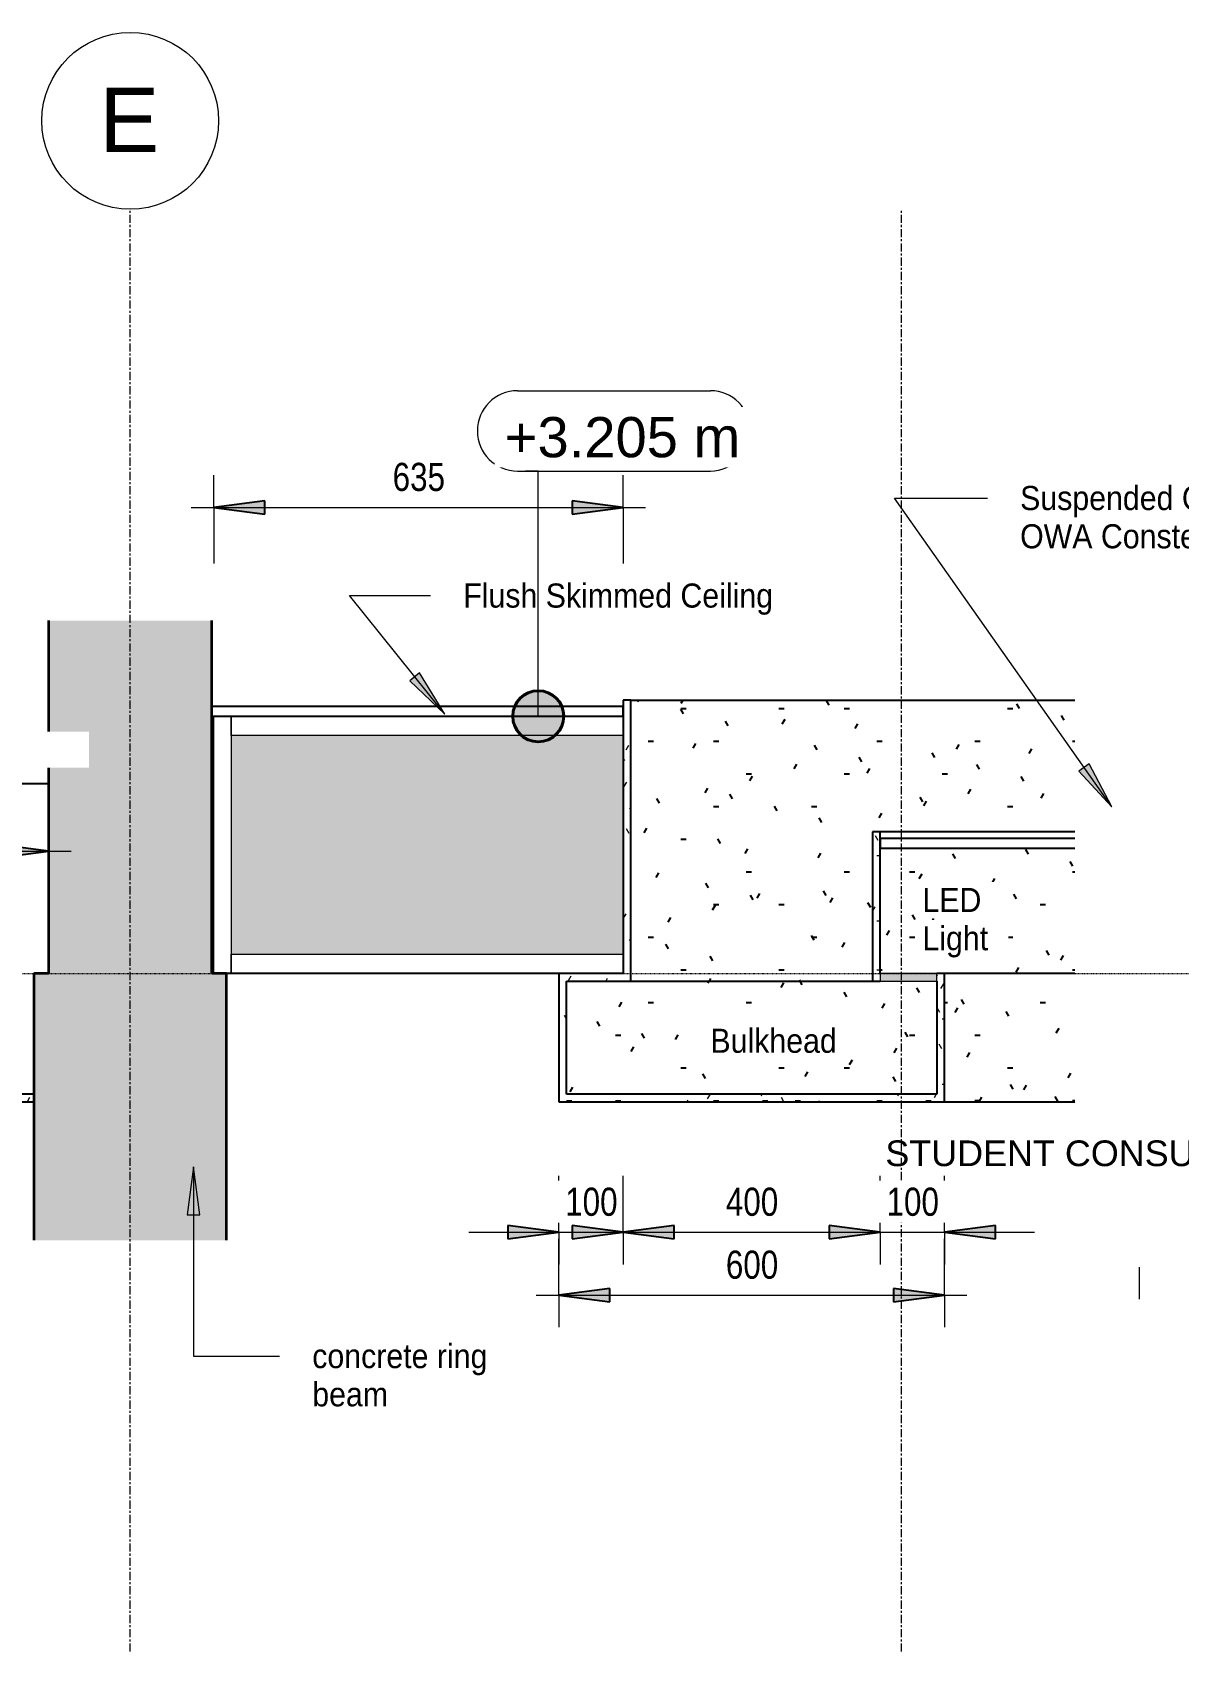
# Model space of a CAD drawing. Header units: millimetres. Extents: x 2814 to 112404, y -27229 to 26301.
# Drawn here: x 90222 to 92005, y 1750 to 4269 of the extents above; entities that cross this region are included whole.
import ezdxf

# ---------------------------------------------------------------- set-up
doc = ezdxf.new("R2010")
doc.units = ezdxf.units.MM
doc.linetypes.add('1000 Dashed', pattern=[2, 1, -1])
doc.linetypes.add('Grid Line', pattern=[22.225, 12.7, -3.175, 3.175, -3.175])
for name, color, linetype, lineweight in [('A-ANNO-DIMS', 211, 'Continuous', 5), ('A-ANNO-DIMS-25', 211, 'Continuous', 5), ('A-AREA-IDEN', 2, 'Continuous', 5), ('A-CLNG', 13, 'Continuous', 9), ('A-CLNG-PATT', 13, 'Continuous', 9), ('A-DETL-GENF', 92, 'Continuous', 5), ('A-DETL-THIN', 151, 'Continuous', 5), ('A-FLOR-LEVL', 51, 'Continuous', 5), ('A-GLAZ-CURT', 52, 'Continuous', 5), ('A-GLAZ-CWMG', 51, 'Continuous', 5), ('A-WALL-PATT', 111, 'Continuous', 9), ('G-ANNO-DIMS', 111, 'Continuous', 5), ('G-ANNO-TEXT', 231, 'Continuous', 5), ('I-WALL', 2, 'Continuous', 9), ('S-COLS', 52, 'Continuous', 5), ('S-GRID', 1, 'Continuous', 5), ('S-GRID-IDEN', 1, 'Continuous', 5)]:
    doc.layers.add(name, color=color, linetype=linetype, lineweight=lineweight)
doc.styles.add('Arial_10', font='arial.ttf', dxfattribs={"height": 62.5})
doc.styles.add('Arial_11', font='arial.ttf', dxfattribs={"width": 0.8, "height": 43.75})
doc.styles.add('Arial_12', font='arial.ttf', dxfattribs={"width": 0.9, "height": 37.5})
doc.styles.add('Arial_13', font='arial.ttf', dxfattribs={"height": 40})
doc.styles.add('Arial_9', font='arial.ttf', dxfattribs={"height": 100})
doc.dimstyles.new('SVA_Arc_Length-1_8mm_BLUE_Arrow_4', dxfattribs={"dimscale": 304.8, "dimtxt": 44.636349, "dimasz": 0.260417, "dimexe": 0.164042, "dimexo": 0.0625, "dimgap": 0.04101, "dimtad": 1, "dimdec": 0, "dimrnd": 5, "dimzin": 0, "dimdsep": 46, "dimtxsty": 'Arial_11', "dimsah": 1, "dimcen": 0.09, "dimdle": 0.114829, "dimazin": 0, "dimtfac": 1, "dimtdec": 4, "dimtix": 1, "dimtmove": 0, "dimatfit": 3, "dimfxl": 0.287073, "dimfxlon": 1, "dimtvp": 1, "dimtfill": 1, "dimtolj": 1, "dimtzin": 0, "dimarcsym": 2})
pattern_1 = [(0, (1009.8, 3166.025), (101.6, 25.4), [8.382, -67.818, 8.382, -67.818, -406.4]), (0, (1009.8, 3166.025), (101.6, 25.4), [-152.4, 8.382, -144.018, 8.382, -67.818, -177.8]), (0, (1009.8, 3166.025), (101.6, 25.4), [-381, 8.382, -42.418, 8.382, -118.618]), (120, (1047.9, 3178.725), (-72.79705, 75.28818), [8.382, -67.818, 8.382, -67.818, -406.4]), (120, (1047.9, 3178.725), (-72.79705, 75.28818), [-152.4, 8.382, -144.018, 8.382, -67.818, -177.8]), (120, (1047.9, 3178.725), (-72.79705, 75.28818), [-381, 8.382, -42.418, 8.382, -118.618]), (240, (1060.6, 3229.525), (-28.80295, -100.68818), [8.382, -67.818, 8.382, -67.818, -406.4]), (240, (1060.6, 3229.525), (-28.80295, -100.68818), [-152.4, 8.382, -144.018, 8.382, -67.818, -177.8]), (240, (1060.6, 3229.525), (-28.80295, -100.68818), [-381, 8.382, -42.418, 8.382, -118.618])]
pattern_2 = [(0, (1009.8, 3166.025), (203.2, 50.8), [8.382, -144.018, 8.382, -144.018, -812.8]), (0, (1009.8, 3166.025), (203.2, 50.8), [-304.8, 8.382, -296.418, 8.382, -144.018, -355.6]), (0, (1009.8, 3166.025), (203.2, 50.8), [-762, 8.382, -93.218, 8.382, -245.618]), (120, (1086, 3191.425), (-145.5941, 150.57636), [8.382, -144.018, 8.382, -144.018, -812.8]), (120, (1086, 3191.425), (-145.5941, 150.57636), [-304.8, 8.382, -296.418, 8.382, -144.018, -355.6]), (120, (1086, 3191.425), (-145.5941, 150.57636), [-762, 8.382, -93.218, 8.382, -245.618]), (240, (1111.4, 3293.025), (-57.6059, -201.37636), [8.382, -144.018, 8.382, -144.018, -812.8]), (240, (1111.4, 3293.025), (-57.6059, -201.37636), [-304.8, 8.382, -296.418, 8.382, -144.018, -355.6]), (240, (1111.4, 3293.025), (-57.6059, -201.37636), [-762, 8.382, -93.218, 8.382, -245.618])]

# ---------------------------------------------------------------- blocks, each defined once
blk = doc.blocks.new('System Panel - Glazed-1405855-Bulkhead Detail - 02')
at = {"layer": 'A-GLAZ-CURT', "lineweight": 15}
blk.add_hatch(color=256, dxfattribs=at).paths.add_polyline_path([(4057.4, 2835), (4468.4, 2835), (4468.4, 3175), (3858.4, 3175), (3858.4, 2835)])
blk = doc.blocks.new('Rectangular Mullion - Sheerclip 15 - 75x50 Aluminium Top and Side A Edge Frame-1405853-Bulkhead Detail - 02')
at = {"layer": 'A-GLAZ-CWMG', "lineweight": 15}
for p, q in [((3858.4, 3175), (3858.4, 3205)), ((4468.4, 3175), (3858.4, 3175))]:
    blk.add_line(p, q, dxfattribs=at)
blk = doc.blocks.new('Rectangular Mullion - Sheerclip 15 - 75x50 Aluminium Top and Side A Edge Frame-1405854-Bulkhead Detail - 02')
at = {"layer": 'A-GLAZ-CWMG', "lineweight": 15}
for p, q in [((3858.4, 2805), (3858.4, 2835)), ((3858.4, 2835), (4468.4, 2835))]:
    blk.add_line(p, q, dxfattribs=at)
blk = doc.blocks.new('Rectangular Mullion - Sheerclip 15 - 75x50 Aluminium Bottom Side B Edge Frame-1377129-Bulkhead Detail - 02')
at = {"layer": 'A-GLAZ-CWMG', "lineweight": 15}
blk.add_line((3858.4, 3205), (3858.4, 2805), dxfattribs=at)
blk = doc.blocks.new('Ceilings 2 - Ceilings 2-V19-Bulkhead Detail - 02')
at = {"layer": 'A-CLNG-PATT', "lineweight": 15}
h = blk.add_hatch(dxfattribs=at)
h.set_pattern_fill('FP_34', color=256, style=0, pattern_type=2)
h.set_pattern_definition(pattern_1)
h.paths.add_polyline_path([(4956.4, 2793), (4956.4, 2793), (4868.4, 2793)])
h.paths.add_polyline_path([(4368.4, 2605), (4968.4, 2605), (4968.4, 2805), (4956.4, 2805), (4956.4, 2617), (4380.4, 2617), (4380.4, 2793), (4480.4, 2793), (4480.4, 3230), (4468.4, 3230), (4468.4, 2805), (4368.4, 2805)])
h.paths.add_polyline_path([(4868.4, 2793), (4868.4, 3025), (4856.4, 3025), (4856.4, 2793)])
at = {"layer": 'A-CLNG-PATT', "lineweight": 25}
h = blk.add_hatch(dxfattribs=at)
h.set_pattern_fill('FP_35', color=256, style=0, pattern_type=2)
h.set_pattern_definition(pattern_2)
h.paths.add_polyline_path([(4480.4, 2793), (4856.4, 2793), (4856.4, 3025), (5171, 3025), (5171, 3230), (4480.4, 3230), (4480.4, 2805)])
h = blk.add_hatch(dxfattribs=at)
h.set_pattern_fill('FP_35', color=256, style=0, pattern_type=2)
h.set_pattern_definition(pattern_2)
h.paths.add_polyline_path([(4868.4, 2805), (5171, 2805), (5171, 3000), (4868.4, 3000), (4868.4, 2871.9)])
h.paths.add_polyline_path([(4868.4, 3015), (5171, 3015), (5171, 3025), (4868.4, 3025)])
h = blk.add_hatch(dxfattribs=at)
h.set_pattern_fill('FP_35', color=256, style=0, pattern_type=2)
h.set_pattern_definition(pattern_2)
h.paths.add_polyline_path([(5171, 2605), (5171, 2805), (4968.4, 2805), (4968.4, 2605)])
h = blk.add_hatch(dxfattribs=at)
h.set_pattern_fill('FP_35', color=256, style=0, pattern_type=2)
h.set_pattern_definition(pattern_2)
h.paths.add_polyline_path([(4614.5, 2617), (4956.4, 2617), (4956.4, 2793), (4380.4, 2793), (4380.4, 2617)])
at = {"layer": 'A-CLNG', "lineweight": 25}
for p, q in [((4480.4, 3230), (4468.4, 3230)), ((4468.4, 3230), (4468.4, 2805)), ((4480.4, 2793), (4480.4, 3230)), ((4480.4, 3230), (5171, 3230)), ((4868.4, 3025), (4856.4, 3025)), ((4856.4, 3025), (4856.4, 2793)), ((4868.4, 2805), (4868.4, 3025)), ((5171, 3025), (4868.4, 3025)), ((4468.4, 2805), (4368.4, 2805)), ((4368.4, 2805), (4368.4, 2605)), ((4968.4, 2805), (4956.4, 2805)), ((4968.4, 2605), (4968.4, 2805)), ((5171, 2805), (4968.4, 2805)), ((4380.4, 2617), (4380.4, 2793)), ((4380.4, 2793), (4480.4, 2793)), ((4480.4, 2793), (4856.4, 2793)), ((4856.4, 2793), (4868.4, 2793)), ((4956.4, 2793), (4956.4, 2617)), ((4368.4, 2605), (4968.4, 2605)), ((4956.4, 2617), (4380.4, 2617)), ((4968.4, 2605), (5171, 2605))]:
    blk.add_line(p, q, dxfattribs=at)
blk = doc.blocks.new('Ceilings 5 - Ceilings 2-1440822-Bulkhead Detail - 02')
at = {"layer": 'A-CLNG-PATT', "lineweight": 25}
h = blk.add_hatch(dxfattribs=at)
h.set_pattern_fill('FP_35', color=256, style=0, pattern_type=2)
h.set_pattern_definition(pattern_2)
edge = h.paths.add_edge_path()
edge.add_line((2943.4, 2605), (3224.2, 2605))
edge.add_line((3224.2, 2605), (3224.2, 2800))
edge.add_line((3224.2, 2800), (2943.4, 2800))
h.paths.add_polyline_path([(3224.2, 2815), (3224.2, 2885), (2943.4, 2885), (2943.4, 2815), (3146.6, 2815)])
at = {"layer": 'A-CLNG-PATT', "lineweight": 15}
h = blk.add_hatch(dxfattribs=at)
h.set_pattern_fill('FP_34', color=256, style=0, pattern_type=2)
h.set_pattern_definition(pattern_1)
h.paths.add_polyline_path([(3551.4, 2605), (3551.4, 2617), (3236.2, 2617), (3236.2, 2885), (3224.2, 2885), (3224.2, 2605), (3500.2, 2605)])
at = {"layer": 'A-CLNG', "lineweight": 25}
for p, q in [((3224.2, 2885), (2943.4, 2885)), ((3236.2, 2885), (3224.2, 2885)), ((3224.2, 2885), (3224.2, 2605)), ((3236.2, 2617), (3236.2, 2885)), ((2943.4, 2605), (3224.2, 2605)), ((3224.2, 2605), (3551.4, 2605)), ((3551.4, 2617), (3236.2, 2617)), ((3551.4, 2605), (3551.4, 2617))]:
    blk.add_line(p, q, dxfattribs=at)
blk = doc.blocks.new('Grid - M_Grid Head - Circle-V32-Bulkhead Detail - 02')
at = {"layer": 'S-GRID-IDEN'}
blk.add_circle((3701.4, 4131.3), 137.5, dxfattribs=at)
blk = doc.blocks.new('DIMBLOCK77-Bulkhead Detail - 02')
at = {"layer": 'A-ANNO-DIMS-25', "lineweight": 25}
for points in [[(89896.6, 2995.1), (89976, 2984.6), (89976, 3005.5)], [(90246.8, 2995.1), (90167.5, 3005.5), (90167.5, 2984.6)]]:
    blk.add_hatch(color=256, dxfattribs=at).paths.add_polyline_path(points)
at = {"layer": 'A-ANNO-DIMS-25'}
for p, q in [((90246.8, 2995.1), (90246.8, 3082.6)), ((89896.6, 2995.1), (89896.6, 3045.1)), ((89861.6, 2995.1), (90281.8, 2995.1)), ((89896.6, 2995.1), (89896.6, 2907.6)), ((90246.8, 2995.1), (90246.8, 2945.1))]:
    blk.add_line(p, q, dxfattribs=at)
at = {"layer": 'A-ANNO-DIMS-25', "lineweight": 25}
for p, q in [((89976, 3005.5), (89896.6, 2995.1)), ((89976, 2984.6), (89976, 3005.5)), ((90246.8, 2995.1), (90167.5, 3005.5)), ((90167.5, 3005.5), (90167.5, 2984.6)), ((89896.6, 2995.1), (89976, 2984.6)), ((90167.5, 2984.6), (90246.8, 2995.1))]:
    blk.add_line(p, q, dxfattribs=at)
at = {"layer": 'A-ANNO-DIMS-25', "color": 0, "insert": (90031.5, 3064.4), "char_height": 43.75, "width": 96.415, "attachment_point": 1, "line_spacing_factor": 0.941778, "style": 'Arial_11', "bg_fill": 3, "box_fill_scale": 1.25, "bg_fill_color": 256, "bg_fill_true_color": 13158600, "bg_fill_transparency": 0}
blk.add_mtext('350', dxfattribs=at)
blk = doc.blocks.new('DIMBLOCK78-Bulkhead Detail - 02')
at = {"layer": 'A-ANNO-DIMS-25', "lineweight": 25}
for points in [[(90503.8, 3529.9), (90583.2, 3519.4), (90583.2, 3540.3)], [(91140.8, 3529.9), (91061.5, 3540.3), (91061.5, 3519.4)]]:
    blk.add_hatch(color=256, dxfattribs=at).paths.add_polyline_path(points)
at = {"layer": 'A-ANNO-DIMS-25'}
for p, q in [((90503.8, 3529.9), (90503.8, 3579.9)), ((91140.8, 3529.9), (91140.8, 3579.9)), ((90468.8, 3529.9), (91175.8, 3529.9)), ((90503.8, 3529.9), (90503.8, 3442.4)), ((91140.8, 3529.9), (91140.8, 3442.4))]:
    blk.add_line(p, q, dxfattribs=at)
at = {"layer": 'A-ANNO-DIMS-25', "lineweight": 25}
for p, q in [((90583.2, 3540.3), (90503.8, 3529.9)), ((90503.8, 3529.9), (90583.2, 3519.4)), ((90583.2, 3519.4), (90583.2, 3540.3)), ((91140.8, 3529.9), (91061.5, 3540.3)), ((91061.5, 3540.3), (91061.5, 3519.4)), ((91061.5, 3519.4), (91140.8, 3529.9))]:
    blk.add_line(p, q, dxfattribs=at)
at = {"layer": 'A-ANNO-DIMS-25', "color": 0, "insert": (90782.2, 3599.2), "char_height": 43.75, "width": 96.415, "attachment_point": 1, "line_spacing_factor": 0.941778, "style": 'Arial_11', "bg_fill": 3, "box_fill_scale": 1.25, "bg_fill_color": 256, "bg_fill_true_color": 13158600, "bg_fill_transparency": 0}
blk.add_mtext('635', dxfattribs=at)
blk = doc.blocks.new('DIMBLOCK79-Bulkhead Detail - 02')
at = {"layer": 'A-ANNO-DIMS-25', "lineweight": 25}
for points in [[(91040.8, 2402.3), (90961.5, 2412.7), (90961.5, 2391.8)], [(91140.8, 2402.3), (91220.2, 2391.8), (91220.2, 2412.7)]]:
    blk.add_hatch(color=256, dxfattribs=at).paths.add_polyline_path(points)
at = {"layer": 'A-ANNO-DIMS-25'}
for p, q in [((91040.8, 2402.3), (91040.8, 2489.8)), ((91140.8, 2402.3), (91140.8, 2489.8)), ((90900.8, 2402.3), (91140.8, 2402.3)), ((91040.8, 2402.3), (91040.8, 2352.3)), ((91140.8, 2402.3), (91140.8, 2352.3))]:
    blk.add_line(p, q, dxfattribs=at)
at = {"layer": 'A-ANNO-DIMS-25', "lineweight": 25}
for p, q in [((91040.8, 2402.3), (90961.5, 2412.7)), ((90961.5, 2412.7), (90961.5, 2391.8)), ((90961.5, 2391.8), (91040.8, 2402.3)), ((91220.2, 2412.7), (91140.8, 2402.3)), ((91140.8, 2402.3), (91220.2, 2391.8)), ((91220.2, 2391.8), (91220.2, 2412.7))]:
    blk.add_line(p, q, dxfattribs=at)
at = {"layer": 'A-ANNO-DIMS-25', "color": 0, "insert": (91050.7, 2471.6), "char_height": 43.75, "width": 96.415, "attachment_point": 1, "line_spacing_factor": 0.941778, "style": 'Arial_11', "bg_fill": 3, "box_fill_scale": 1.25, "bg_fill_color": 256, "bg_fill_true_color": 13158600, "bg_fill_transparency": 0}
blk.add_mtext('100', dxfattribs=at)
blk = doc.blocks.new('DIMBLOCK80-Bulkhead Detail - 02')
at = {"layer": 'A-ANNO-DIMS-25', "lineweight": 25}
for points in [[(91140.8, 2402.3), (91061.5, 2412.7), (91061.5, 2391.8)], [(91140.8, 2402.3), (91220.2, 2391.8), (91220.2, 2412.7)], [(91540.8, 2402.3), (91461.5, 2412.7), (91461.5, 2391.8)]]:
    blk.add_hatch(color=256, dxfattribs=at).paths.add_polyline_path(points)
at = {"layer": 'A-ANNO-DIMS-25'}
for p, q in [((91140.8, 2402.3), (91140.8, 2489.8)), ((91540.8, 2402.3), (91540.8, 2489.8)), ((91140.8, 2402.3), (91540.8, 2402.3)), ((91140.8, 2402.3), (91140.8, 2352.3)), ((91540.8, 2402.3), (91540.8, 2352.3))]:
    blk.add_line(p, q, dxfattribs=at)
at = {"layer": 'A-ANNO-DIMS-25', "lineweight": 25}
for p, q in [((91140.8, 2402.3), (91061.5, 2412.7)), ((91061.5, 2412.7), (91061.5, 2391.8)), ((91061.5, 2391.8), (91140.8, 2402.3)), ((91220.2, 2412.7), (91140.8, 2402.3)), ((91140.8, 2402.3), (91220.2, 2391.8)), ((91220.2, 2391.8), (91220.2, 2412.7)), ((91540.8, 2402.3), (91461.5, 2412.7)), ((91461.5, 2412.7), (91461.5, 2391.8)), ((91461.5, 2391.8), (91540.8, 2402.3))]:
    blk.add_line(p, q, dxfattribs=at)
at = {"layer": 'A-ANNO-DIMS-25', "color": 0, "insert": (91300.7, 2471.6), "char_height": 43.75, "width": 96.415, "attachment_point": 1, "line_spacing_factor": 0.941778, "style": 'Arial_11', "bg_fill": 3, "box_fill_scale": 1.25, "bg_fill_color": 256, "bg_fill_true_color": 13158600, "bg_fill_transparency": 0}
blk.add_mtext('400', dxfattribs=at)
blk = doc.blocks.new('DIMBLOCK81-Bulkhead Detail - 02')
at = {"layer": 'A-ANNO-DIMS-25', "lineweight": 25}
for points in [[(91540.8, 2402.3), (91461.5, 2412.7), (91461.5, 2391.8)], [(91640.8, 2402.3), (91720.2, 2391.8), (91720.2, 2412.7)]]:
    blk.add_hatch(color=256, dxfattribs=at).paths.add_polyline_path(points)
at = {"layer": 'A-ANNO-DIMS-25'}
for p, q in [((91540.8, 2402.3), (91540.8, 2489.8)), ((91640.8, 2402.3), (91640.8, 2489.8)), ((91540.8, 2402.3), (91780.9, 2402.3)), ((91540.8, 2402.3), (91540.8, 2352.3)), ((91640.8, 2402.3), (91640.8, 2352.3))]:
    blk.add_line(p, q, dxfattribs=at)
at = {"layer": 'A-ANNO-DIMS-25', "lineweight": 25}
for p, q in [((91540.8, 2402.3), (91461.5, 2412.7)), ((91461.5, 2412.7), (91461.5, 2391.8)), ((91461.5, 2391.8), (91540.8, 2402.3)), ((91720.2, 2412.7), (91640.8, 2402.3)), ((91640.8, 2402.3), (91720.2, 2391.8)), ((91720.2, 2391.8), (91720.2, 2412.7))]:
    blk.add_line(p, q, dxfattribs=at)
at = {"layer": 'A-ANNO-DIMS-25', "color": 0, "insert": (91550.7, 2471.6), "char_height": 43.75, "width": 96.415, "attachment_point": 1, "line_spacing_factor": 0.941778, "style": 'Arial_11', "bg_fill": 3, "box_fill_scale": 1.25, "bg_fill_color": 256, "bg_fill_true_color": 13158600, "bg_fill_transparency": 0}
blk.add_mtext('100', dxfattribs=at)
blk = doc.blocks.new('DIMBLOCK82-Bulkhead Detail - 02')
at = {"layer": 'A-ANNO-DIMS-25', "lineweight": 25}
for points in [[(91040.8, 2304.4), (91120.2, 2293.9), (91120.2, 2314.8)], [(91640.8, 2304.4), (91561.5, 2314.8), (91561.5, 2293.9)]]:
    blk.add_hatch(color=256, dxfattribs=at).paths.add_polyline_path(points)
at = {"layer": 'A-ANNO-DIMS-25'}
for p, q in [((91040.8, 2304.4), (91040.8, 2391.9)), ((91640.8, 2304.4), (91640.8, 2391.9)), ((91005.8, 2304.4), (91675.8, 2304.4)), ((91040.8, 2304.4), (91040.8, 2254.4)), ((91640.8, 2304.4), (91640.8, 2254.4))]:
    blk.add_line(p, q, dxfattribs=at)
at = {"layer": 'A-ANNO-DIMS-25', "lineweight": 25}
for p, q in [((91120.2, 2314.8), (91040.8, 2304.4)), ((91040.8, 2304.4), (91120.2, 2293.9)), ((91120.2, 2293.9), (91120.2, 2314.8)), ((91640.8, 2304.4), (91561.5, 2314.8)), ((91561.5, 2314.8), (91561.5, 2293.9)), ((91561.5, 2293.9), (91640.8, 2304.4))]:
    blk.add_line(p, q, dxfattribs=at)
at = {"layer": 'A-ANNO-DIMS-25', "color": 0, "insert": (91300.7, 2373.7), "char_height": 43.75, "width": 96.415, "attachment_point": 1, "line_spacing_factor": 0.941778, "style": 'Arial_11', "bg_fill": 3, "box_fill_scale": 1.25, "bg_fill_color": 256, "bg_fill_true_color": 13158600, "bg_fill_transparency": 0}
blk.add_mtext('600', dxfattribs=at)
blk = doc.blocks.new('Spot Elevations - SVA_Spot Elevation - plan FFL-V34-Bulkhead Detail - 02')
at = {"layer": 'G-ANNO-DIMS'}
for p, q in [((4304.1, 3711.3), (4604.1, 3711.3)), ((4304.1, 3586.3), (4604.1, 3586.3))]:
    blk.add_line(p, q, dxfattribs=at)
for centre, start, end in [((4304.1, 3648.8), 90, 270), ((4604.1, 3648.8), 270, 90)]:
    blk.add_arc(centre, 62.5, start, end, dxfattribs=at)

msp = doc.modelspace()

# ---------------------------------------------------------------- hatches: boundary and pattern name
at = {"layer": 'A-DETL-GENF', "lineweight": 15}
msp.add_hatch(color=11, dxfattribs=at).paths.add_polyline_path([(91628.8, 2793), (91628.8, 2805), (91540.8, 2805), (91540.8, 2793)])
at = {"layer": 'A-WALL-PATT', "lineweight": 25}
for points in [[(90500.8, 2805), (90500.8, 3353.9), (90246.8, 3353.9), (90246.8, 2805)], [(90523.8, 2389.8), (90523.8, 2805), (90223.8, 2805), (90223.8, 2389.8), (90516.9, 2389.8)]]:
    msp.add_hatch(color=9, dxfattribs=at).paths.add_polyline_path(points)
at = {"layer": 'G-ANNO-DIMS', "lineweight": 40}
h = msp.add_hatch(color=256, dxfattribs=at)
edge = h.paths.add_edge_path()
edge.add_arc((91008.8, 3205), 39.7, 0, 360)
at = {"layer": 'G-ANNO-TEXT'}
for points in [[(90863.5, 3208), (90824.3, 3272.7), (90808.9, 3260.3)], [(91901.3, 3064), (91866.2, 3131), (91850.1, 3119.6)], [(90472.6, 2504.2), (90462.8, 2429.2), (90482.5, 2429.2)]]:
    msp.add_hatch(color=7, dxfattribs=at).paths.add_polyline_path(points)

# ---------------------------------------------------------------- linework, layer by layer
at = {"layer": 'A-AREA-IDEN'}
msp.add_line((91944.1, 2298.1), (91944.1, 2348), dxfattribs=at)
at = {"layer": 'A-CLNG', "lineweight": 25}
for p, q in [((91140.8, 3220), (90500.8, 3220)), ((90500.8, 3205), (91140.8, 3205)), ((91140.8, 3205), (91140.8, 3220)), ((91843.5, 3015), (91540.8, 3015)), ((91540.8, 3015), (91540.8, 3000)), ((91540.8, 3000), (91843.5, 3000))]:
    msp.add_line(p, q, dxfattribs=at)
at = {"layer": 'A-DETL-THIN', "lineweight": 15}
for p, q in [((91628.8, 2805), (91540.8, 2805)), ((91540.8, 2805), (91540.8, 2793)), ((91628.8, 2793), (91628.8, 2805)), ((91540.8, 2793), (91628.8, 2793))]:
    msp.add_line(p, q, dxfattribs=at)
at = {"layer": 'A-FLOR-LEVL', "linetype": '1000 Dashed'}
msp.add_line((84509, 2805), (93979.1, 2805), dxfattribs=at)
at = {"layer": 'G-ANNO-DIMS', "lineweight": 40}
msp.add_circle((91008.8, 3205), 39.7, dxfattribs=at)
at = {"layer": 'G-ANNO-TEXT', "color": 7}
for p, q in [((91563.2, 3544.5), (91707.8, 3544.5)), ((91901.3, 3064), (91563.2, 3544.5)), ((90715.2, 3392.8), (90841.3, 3392.8)), ((90863.5, 3208), (90715.2, 3392.8)), ((90824.3, 3272.7), (90808.9, 3260.3)), ((90808.9, 3260.3), (90863.5, 3208)), ((90863.5, 3208), (90824.3, 3272.7)), ((91866.2, 3131), (91850.1, 3119.6)), ((91901.3, 3064), (91866.2, 3131)), ((91850.1, 3119.6), (91901.3, 3064)), ((90472.6, 2504.2), (90462.8, 2429.2)), ((90482.5, 2429.2), (90472.6, 2504.2)), ((90472.6, 2504.2), (90472.6, 2209.7)), ((90462.8, 2429.2), (90482.5, 2429.2)), ((90472.6, 2209.7), (90606.4, 2209.7))]:
    msp.add_line(p, q, dxfattribs=at)
at = {"layer": 'I-WALL', "lineweight": 35}
for p, q in [((90246.8, 3353.9), (90246.8, 2805)), ((90500.8, 2805), (90500.8, 3353.9)), ((90223.8, 2805), (90223.8, 2389.8)), ((90246.8, 2805), (90223.8, 2805)), ((90523.8, 2805), (90500.8, 2805)), ((90523.8, 2389.8), (90523.8, 2805))]:
    msp.add_line(p, q, dxfattribs=at)
at = {"layer": 'I-WALL', "lineweight": 25}
for p, q in [((90246.8, 3100), (89615.8, 3100)), ((91040.8, 2805), (90523.8, 2805))]:
    msp.add_line(p, q, dxfattribs=at)
at = {"layer": 'S-COLS', "lineweight": 15}
msp.add_line((90503.8, 2805), (90503.8, 3205), dxfattribs=at)
at = {"layer": 'S-GRID', "linetype": 'Grid Line'}
for p, q in [((90373.8, 1749.9), (90373.8, 3993.8)), ((91573.8, 1749.9), (91573.8, 3993.8))]:
    msp.add_line(p, q, dxfattribs=at)

# ---------------------------------------------------------------- block references
at = {"layer": 'A-CLNG', "lineweight": 25}
for name in ['Ceilings 2 - Ceilings 2-V19-Bulkhead Detail - 02', 'Ceilings 5 - Ceilings 2-1440822-Bulkhead Detail - 02']:
    msp.add_blockref(name, (86672.5, 0), dxfattribs=at)
at = {"layer": 'A-GLAZ-CURT', "lineweight": 15}
msp.add_blockref('System Panel - Glazed-1405855-Bulkhead Detail - 02', (86672.5, 0), dxfattribs=at)
at = {"layer": 'A-GLAZ-CWMG', "lineweight": 15}
for name in ['Rectangular Mullion - Sheerclip 15 - 75x50 Aluminium Top and Side A Edge Frame-1405853-Bulkhead Detail - 02', 'Rectangular Mullion - Sheerclip 15 - 75x50 Aluminium Bottom Side B Edge Frame-1377129-Bulkhead Detail - 02', 'Rectangular Mullion - Sheerclip 15 - 75x50 Aluminium Top and Side A Edge Frame-1405854-Bulkhead Detail - 02']:
    msp.add_blockref(name, (86672.5, 0), dxfattribs=at)
at = {"layer": 'S-GRID-IDEN'}
msp.add_blockref('Grid - M_Grid Head - Circle-V32-Bulkhead Detail - 02', (86672.5, 0), dxfattribs=at)

# ---------------------------------------------------------------- texts
at = {"layer": 'A-AREA-IDEN', "insert": (91548.9, 2545.1), "char_height": 40, "width": 1008.122, "attachment_point": 1, "style": 'Arial_13'}
msp.add_mtext('STUDENT CONSUTLING AREA', dxfattribs=at)
at = {"layer": 'G-ANNO-TEXT', "color": 7, "char_height": 37.5, "attachment_point": 1, "style": 'Arial_12', "bg_fill": 3, "box_fill_scale": 1.25, "bg_fill_color": 256, "bg_fill_true_color": 13158600, "bg_fill_transparency": 0}
for s, insert, width in [('Flush Skimmed Ceiling', (90892.1, 3411.5), 586.234), ('concrete ring ', (90657.2, 2228.4), 346.329)]:
    msp.add_mtext(s, dxfattribs=dict(at, insert=insert, width=width))

# ---------------------------------------------------------------- dimensions: what is measured, and where the dimension line sits
at = {"layer": 'A-ANNO-DIMS'}
for base, p1, p2, override, picture, middle in [((91140.8, 3529.9), (90503.8, 3442.4), (91140.8, 3442.4), {"dimpost": '<>', "dimfxl": 637}, 'DIMBLOCK78-Bulkhead Detail - 02', (90822.3, 3564.7)), ((91140.8, 2402.3), (91040.8, 2489.8), (91140.8, 2489.8), {"dimpost": '<>', "dimfxl": 100}, 'DIMBLOCK79-Bulkhead Detail - 02', (91090.8, 2437.1))]:
    dim = msp.add_linear_dim(base=base, p1=p1, p2=p2, dimstyle='SVA_Arc_Length-1_8mm_BLUE_Arrow_4', override=override, dxfattribs=at)
    dim.commit()
    dim.dimension.update_dxf_attribs({"geometry": picture, "text_midpoint": middle})

# ---------------------------------------------------------------- next in the draw order: linework, layer by layer
at = {"layer": 'G-ANNO-DIMS'}
for p, q in [((91008.8, 3586.3), (90989.1, 3586.3)), ((91008.8, 3205), (91008.8, 3586.3))]:
    msp.add_line(p, q, dxfattribs=at)

# ---------------------------------------------------------------- next in the draw order: block references
msp.add_blockref('Spot Elevations - SVA_Spot Elevation - plan FFL-V34-Bulkhead Detail - 02', (86672.5, 0), dxfattribs=at)

# ---------------------------------------------------------------- next in the draw order: texts
at = {"layer": 'G-ANNO-TEXT', "color": 7, "char_height": 37.5, "attachment_point": 1, "style": 'Arial_12', "bg_fill": 3, "box_fill_scale": 1.25, "bg_fill_color": 256, "bg_fill_true_color": 13158600, "bg_fill_transparency": 0}
for s, insert, width in [('Suspended Grid Ceiling Tile - ', (91758.6, 3563.2), 757.595), ('Suspended Grid Ceiling Tile - ', (89542.9, 3171.7), 757.595), ('LED ', (91606.6, 2937.9), 128.07), ('Bulkhead', (91276.7, 2718.9), 236.297), ('beam', (90657.2, 2168.9), 140.696)]:
    msp.add_mtext(s, dxfattribs=dict(at, insert=insert, width=width))
at = {"layer": 'S-GRID-IDEN', "insert": (90325.8, 4182.7), "char_height": 100, "width": 114.24, "attachment_point": 1, "style": 'Arial_9', "bg_fill": 3, "box_fill_scale": 1.25, "bg_fill_color": 256, "bg_fill_true_color": 13158600, "bg_fill_transparency": 0}
msp.add_mtext('E', dxfattribs=at)

# ---------------------------------------------------------------- next in the draw order: dimensions: what is measured, and where the dimension line sits
at = {"layer": 'A-ANNO-DIMS'}
for base, p1, p2, override, picture, middle in [((90246.8, 2995.1), (89896.6, 2907.6), (90246.8, 3082.6), {"dimpost": '<>', "dimfxl": 391.503571}, 'DIMBLOCK77-Bulkhead Detail - 02', (90071.7, 3029.9)), ((91540.8, 2402.3), (91140.8, 2489.8), (91540.8, 2489.8), {"dimpost": '<>', "dimfxl": 400}, 'DIMBLOCK80-Bulkhead Detail - 02', (91340.8, 2437.1))]:
    dim = msp.add_linear_dim(base=base, p1=p1, p2=p2, dimstyle='SVA_Arc_Length-1_8mm_BLUE_Arrow_4', override=override, dxfattribs=at)
    dim.commit()
    dim.dimension.update_dxf_attribs({"geometry": picture, "text_midpoint": middle})

# ---------------------------------------------------------------- next in the draw order: texts
at = {"layer": 'G-ANNO-DIMS', "insert": (90956.7, 3670.4), "char_height": 62.5, "width": 437.688, "attachment_point": 1, "line_spacing_factor": 0.941778, "style": 'Arial_10', "bg_fill": 3, "box_fill_scale": 1.25, "bg_fill_color": 256, "bg_fill_true_color": 13158600, "bg_fill_transparency": 0}
msp.add_mtext('+3.205 m', dxfattribs=at)
at = {"layer": 'G-ANNO-TEXT', "color": 7, "char_height": 37.5, "attachment_point": 1, "style": 'Arial_12', "bg_fill": 3, "box_fill_scale": 1.25, "bg_fill_color": 256, "bg_fill_true_color": 13158600, "bg_fill_transparency": 0}
for s, insert, width in [('OWA Constelation', (91758.6, 3503.7), 472.595), ('Light', (91606.6, 2878.4), 124.462)]:
    msp.add_mtext(s, dxfattribs=dict(at, insert=insert, width=width))

# ---------------------------------------------------------------- next in the draw order: dimensions: what is measured, and where the dimension line sits
at = {"layer": 'A-ANNO-DIMS'}
dim = msp.add_linear_dim(base=(91640.8, 2402.3), p1=(91540.8, 2489.8), p2=(91640.8, 2489.8), dimstyle='SVA_Arc_Length-1_8mm_BLUE_Arrow_4', override={"dimpost": '<>', "dimfxl": 100}, dxfattribs=at)
dim.commit()
dim.dimension.update_dxf_attribs({"geometry": 'DIMBLOCK81-Bulkhead Detail - 02', "text_midpoint": (91590.8, 2437.1)})

# ---------------------------------------------------------------- next in the draw order: dimensions: what is measured, and where the dimension line sits
dim = msp.add_linear_dim(base=(91640.8, 2304.4), p1=(91040.8, 2391.9), p2=(91640.8, 2391.9), dimstyle='SVA_Arc_Length-1_8mm_BLUE_Arrow_4', override={"dimpost": '<>', "dimfxl": 600}, dxfattribs=at)
dim.commit()
dim.dimension.update_dxf_attribs({"geometry": 'DIMBLOCK82-Bulkhead Detail - 02', "text_midpoint": (91340.8, 2339.2)})

doc.saveas('drawing.dxf')
